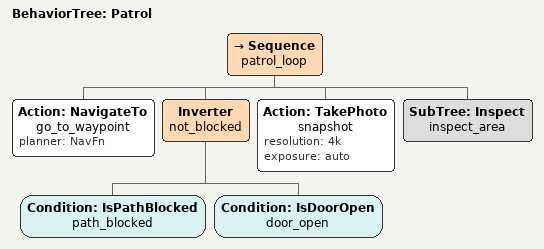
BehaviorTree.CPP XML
<?xml version="1.0" encoding="UTF-8"?>
<!--
  Intentionally broken tree: exercises the validation pack (issues panel and
  Problems panel). Every problem below is reported against a node path.
-->
<root BTCPP_format="4" main_tree_to_execute="Patrol">
  <BehaviorTree ID="Patrol">
    <Sequence name="patrol_loop">
      <Action ID="NavigateTo" name="go_to_waypoint" planner="NavFn"/>
      <Inverter name="not_blocked">
        <Condition ID="IsPathBlocked" name="path_blocked"/>
        <Condition ID="IsDoorOpen" name="door_open"/>
      </Inverter>
      <Action ID="TakePhoto" name="snapshot" resolution="4k" exposure="auto"/>
      <SubTree ID="Inspect" name="inspect_area"/>
    </Sequence>
  </BehaviorTree>

</root>
